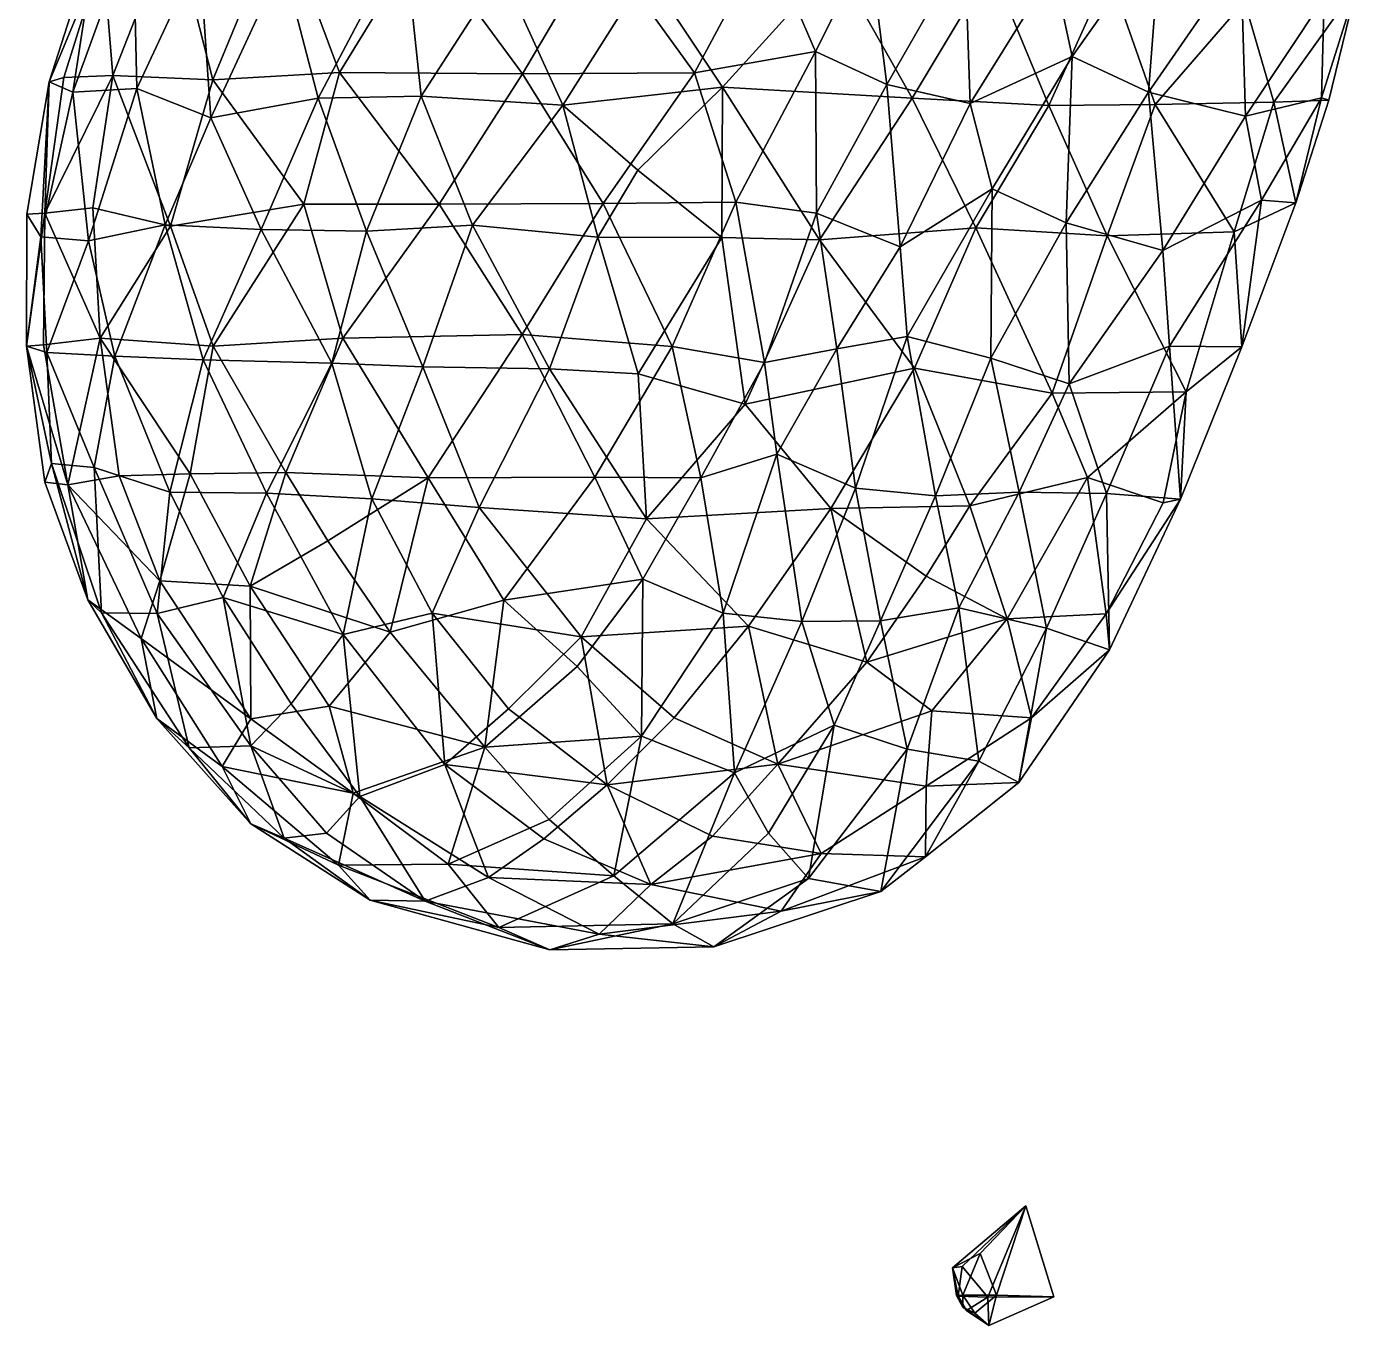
# Model space of a CAD drawing. Extents: x 373697 to 374058, y 6959904 to 6960301.
# Drawn here: x 373775.62 to 373820.12, y 6960183.93 to 6960227.39 of the extents above; entities that cross this region are included whole.
import ezdxf

# ---------------------------------------------------------------- set-up
doc = ezdxf.new("R2010")
doc.units = 0
doc.layers.add('Bht_Fk', color=7, linetype='CONTINUOUS')

msp = doc.modelspace()

# ---------------------------------------------------------------- linework, layer by layer
at = {"layer": 'Bht_Fk'}
for points in [[(373779.187, 6960230.758, 131.642), (373777.999, 6960230.591, 133.069), (373777.172, 6960225.201, 131.068)], [(373779.309, 6960225.318, 130.152), (373779.187, 6960230.758, 131.642), (373777.172, 6960225.201, 131.068)], [(373778.179, 6960229.86, 135.012), (373780.518, 6960230.878, 137.652), (373778.511, 6960225.76, 136.691)], [(373781.855, 6960225.609, 139.517), (373778.511, 6960225.76, 136.691), (373780.518, 6960230.878, 137.652)], [(373779.309, 6960225.318, 130.152), (373781.405, 6960229.816, 130.623), (373779.187, 6960230.758, 131.642)], [(373780.518, 6960230.878, 137.652), (373784.131, 6960231.128, 140.41), (373781.855, 6960225.609, 139.517)], [(373784.131, 6960231.128, 140.41), (373786.096, 6960225.854, 142.097), (373781.855, 6960225.609, 139.517)], [(373786.096, 6960225.854, 142.097), (373784.131, 6960231.128, 140.41), (373788.855, 6960230.372, 143.146)], [(373777.999, 6960230.591, 133.069), (373776.382, 6960225.541, 132.698), (373777.172, 6960225.201, 131.068)], [(373777.999, 6960230.591, 133.069), (373778.179, 6960229.86, 135.012), (373776.382, 6960225.541, 132.698)], [(373788.26, 6960230.459, 130.446), (373784.2, 6960229.535, 130.298), (373785.378, 6960224.996, 129.742)], [(373788.829, 6960225.063, 129.855), (373788.26, 6960230.459, 130.446), (373785.378, 6960224.996, 129.742)], [(373788.855, 6960230.372, 143.146), (373792.216, 6960225.814, 144.719), (373786.096, 6960225.854, 142.097)], [(373791.524, 6960229.254, 130.552), (373788.26, 6960230.459, 130.446), (373788.829, 6960225.063, 129.855)], [(373788.855, 6960230.372, 143.146), (373794.817, 6960230.218, 145.418), (373792.216, 6960225.814, 144.719)], [(373794.817, 6960230.218, 145.418), (373800.379, 6960230.357, 146.541), (373797.969, 6960225.845, 146.04)], [(373800.379, 6960230.357, 146.541), (373802.026, 6960226.557, 146.239), (373797.969, 6960225.845, 146.04)], [(373803.823, 6960230.142, 146.665), (373802.026, 6960226.557, 146.239), (373800.379, 6960230.357, 146.541)], [(373813.575, 6960230.588, 146.229), (373810.616, 6960226.394, 145.112), (373809.985, 6960229.308, 145.995)], [(373813.575, 6960230.588, 146.229), (373813.165, 6960225.201, 144.668), (373810.616, 6960226.394, 145.112)], [(373816.251, 6960229.677, 145.938), (373813.165, 6960225.201, 144.668), (373813.575, 6960230.588, 146.229)], [(373776.382, 6960225.541, 132.698), (373778.179, 6960229.86, 135.012), (373776.869, 6960225.693, 134.531)], [(373778.179, 6960229.86, 135.012), (373778.511, 6960225.76, 136.691), (373776.869, 6960225.693, 134.531)], [(373792.216, 6960225.814, 144.719), (373794.817, 6960230.218, 145.418), (373797.969, 6960225.845, 146.04)], [(373803.823, 6960230.142, 146.665), (373804.413, 6960225.457, 145.742), (373802.026, 6960226.557, 146.239)], [(373803.823, 6960230.142, 146.665), (373807.023, 6960230.032, 146.44), (373804.413, 6960225.457, 145.742)], [(373804.413, 6960225.457, 145.742), (373807.023, 6960230.032, 146.44), (373807.198, 6960224.821, 145.09)], [(373807.023, 6960230.032, 146.44), (373809.985, 6960229.308, 145.995), (373807.198, 6960224.821, 145.09)], [(373781.405, 6960229.816, 130.623), (373779.309, 6960225.318, 130.152), (373781.788, 6960224.346, 129.716)], [(373781.788, 6960224.346, 129.716), (373784.2, 6960229.535, 130.298), (373781.405, 6960229.816, 130.623)], [(373784.2, 6960229.535, 130.298), (373781.788, 6960224.346, 129.716), (373785.378, 6960224.996, 129.742)], [(373802.694, 6960229.535, 133.355), (373796.362, 6960229.191, 131.38), (373798.914, 6960225.366, 131.647)], [(373802.694, 6960229.535, 133.355), (373798.914, 6960225.366, 131.647), (373805.257, 6960224.995, 134.003)], [(373807.904, 6960229.416, 135.579), (373802.694, 6960229.535, 133.355), (373805.257, 6960224.995, 134.003)], [(373809.832, 6960224.753, 136.293), (373807.904, 6960229.416, 135.579), (373805.257, 6960224.995, 134.003)], [(373807.904, 6960229.416, 135.579), (373809.832, 6960224.753, 136.293), (373811.838, 6960229.202, 137.66)], [(373816.416, 6960224.392, 144.35), (373813.165, 6960225.201, 144.668), (373816.251, 6960229.677, 145.938)], [(373816.251, 6960229.677, 145.938), (373819.043, 6960228.365, 145.412), (373816.416, 6960224.392, 144.35)], [(373793.572, 6960224.762, 130.333), (373791.524, 6960229.254, 130.552), (373788.829, 6960225.063, 129.855)], [(373791.524, 6960229.254, 130.552), (373793.572, 6960224.762, 130.333), (373796.362, 6960229.191, 131.38)], [(373796.362, 6960229.191, 131.38), (373793.572, 6960224.762, 130.333), (373798.914, 6960225.366, 131.647)], [(373809.985, 6960229.308, 145.995), (373810.616, 6960226.394, 145.112), (373807.198, 6960224.821, 145.09)], [(373811.838, 6960229.202, 137.66), (373809.832, 6960224.753, 136.293), (373813.393, 6960224.789, 138.449)], [(373813.393, 6960224.789, 138.449), (373816.376, 6960228.232, 140.524), (373811.838, 6960229.202, 137.66)], [(373817.356, 6960224.864, 141.345), (373820.122, 6960228.738, 143.697), (373816.376, 6960228.232, 140.524)], [(373820.122, 6960228.738, 143.697), (373817.356, 6960224.864, 141.345), (373819.203, 6960224.938, 143.254)], [(373820.122, 6960228.738, 143.697), (373819.203, 6960224.938, 143.254), (373818.955, 6960225.006, 144.102)], [(373819.043, 6960228.365, 145.412), (373820.122, 6960228.738, 143.697), (373818.955, 6960225.006, 144.102)], [(373816.376, 6960228.232, 140.524), (373813.393, 6960224.789, 138.449), (373817.356, 6960224.864, 141.345)], [(373819.043, 6960228.365, 145.412), (373818.955, 6960225.006, 144.102), (373816.416, 6960224.392, 144.35)], [(373802.026, 6960226.557, 146.239), (373799.361, 6960221.521, 145.712), (373797.969, 6960225.845, 146.04)], [(373799.361, 6960221.521, 145.712), (373802.026, 6960226.557, 146.239), (373802.055, 6960221.146, 145.3)], [(373802.026, 6960226.557, 146.239), (373804.413, 6960225.457, 145.742), (373802.055, 6960221.146, 145.3)], [(373810.616, 6960226.394, 145.112), (373807.939, 6960221.967, 144.256), (373807.198, 6960224.821, 145.09)], [(373810.616, 6960226.394, 145.112), (373810.413, 6960220.828, 143.764), (373807.939, 6960221.967, 144.256)], [(373810.616, 6960226.394, 145.112), (373813.165, 6960225.201, 144.668), (373810.413, 6960220.828, 143.764)], [(373781.855, 6960225.609, 139.517), (373786.096, 6960225.854, 142.097), (373784.9, 6960221.457, 141.529)], [(373786.096, 6960225.854, 142.097), (373789.432, 6960221.453, 143.685), (373784.9, 6960221.457, 141.529)], [(373786.096, 6960225.854, 142.097), (373792.216, 6960225.814, 144.719), (373789.432, 6960221.453, 143.685)], [(373792.216, 6960225.814, 144.719), (373797.969, 6960225.845, 146.04), (373794.92, 6960221.475, 145.355)], [(373797.969, 6960225.845, 146.04), (373799.361, 6960221.521, 145.712), (373794.92, 6960221.475, 145.355)], [(373775.636, 6960221.113, 132.363), (373776.382, 6960225.541, 132.698), (373776.237, 6960221.151, 134.234)], [(373776.1, 6960220.358, 130.939), (373776.382, 6960225.541, 132.698), (373775.636, 6960221.113, 132.363)], [(373776.382, 6960225.541, 132.698), (373776.1, 6960220.358, 130.939), (373777.172, 6960225.201, 131.068)], [(373778.511, 6960225.76, 136.691), (373777.843, 6960221.324, 136.386), (373776.237, 6960221.151, 134.234)], [(373776.869, 6960225.693, 134.531), (373778.511, 6960225.76, 136.691), (373776.237, 6960221.151, 134.234)], [(373776.382, 6960225.541, 132.698), (373776.869, 6960225.693, 134.531), (373776.237, 6960221.151, 134.234)], [(373778.511, 6960225.76, 136.691), (373780.44, 6960220.717, 138.658), (373777.843, 6960221.324, 136.386)], [(373778.511, 6960225.76, 136.691), (373781.855, 6960225.609, 139.517), (373780.44, 6960220.717, 138.658)], [(373784.9, 6960221.457, 141.529), (373780.44, 6960220.717, 138.658), (373781.855, 6960225.609, 139.517)], [(373789.432, 6960221.453, 143.685), (373792.216, 6960225.814, 144.719), (373794.92, 6960221.475, 145.355)], [(373802.055, 6960221.146, 145.3), (373804.413, 6960225.457, 145.742), (373804.852, 6960220.025, 144.393)], [(373804.413, 6960225.457, 145.742), (373807.198, 6960224.821, 145.09), (373804.852, 6960220.025, 144.393)], [(373776.1, 6960220.358, 130.939), (373777.695, 6960220.223, 129.948), (373777.172, 6960225.201, 131.068)], [(373777.695, 6960220.223, 129.948), (373779.309, 6960225.318, 130.152), (373777.172, 6960225.201, 131.068)], [(373780.265, 6960220.762, 129.488), (373779.309, 6960225.318, 130.152), (373777.695, 6960220.223, 129.948)], [(373780.265, 6960220.762, 129.488), (373781.788, 6960224.346, 129.716), (373779.309, 6960225.318, 130.152)], [(373785.378, 6960224.996, 129.742), (373781.788, 6960224.346, 129.716), (373783.469, 6960220.605, 129.416)], [(373786.994, 6960220.545, 129.486), (373785.378, 6960224.996, 129.742), (373783.469, 6960220.605, 129.416)], [(373788.829, 6960225.063, 129.855), (373785.378, 6960224.996, 129.742), (373786.994, 6960220.545, 129.486)], [(373788.829, 6960225.063, 129.855), (373786.994, 6960220.545, 129.486), (373790.546, 6960220.747, 129.661)], [(373793.572, 6960224.762, 130.333), (373788.829, 6960225.063, 129.855), (373790.546, 6960220.747, 129.661)], [(373798.914, 6960225.366, 131.647), (373793.572, 6960224.762, 130.333), (373796.079, 6960222.585, 130.636)], [(373796.079, 6960222.585, 130.636), (373798.89, 6960220.339, 131.31), (373798.914, 6960225.366, 131.647)], [(373798.914, 6960225.366, 131.647), (373798.89, 6960220.339, 131.31), (373802.152, 6960220.258, 132.466)], [(373798.914, 6960225.366, 131.647), (373802.152, 6960220.258, 132.466), (373805.257, 6960224.995, 134.003)], [(373802.152, 6960220.258, 132.466), (373807.389, 6960220.661, 134.883), (373805.257, 6960224.995, 134.003)], [(373807.389, 6960220.661, 134.883), (373809.832, 6960224.753, 136.293), (373805.257, 6960224.995, 134.003)], [(373813.165, 6960225.201, 144.668), (373813.648, 6960219.903, 143.431), (373810.413, 6960220.828, 143.764)], [(373813.165, 6960225.201, 144.668), (373816.416, 6960224.392, 144.35), (373813.648, 6960219.903, 143.431)], [(373818.955, 6960225.006, 144.102), (373816.944, 6960221.588, 143.481), (373816.416, 6960224.392, 144.35)], [(373818.955, 6960225.006, 144.102), (373818.1, 6960221.502, 142.847), (373816.944, 6960221.588, 143.481)], [(373818.955, 6960225.006, 144.102), (373819.203, 6960224.938, 143.254), (373818.1, 6960221.502, 142.847)], [(373794.735, 6960220.346, 130.211), (373793.572, 6960224.762, 130.333), (373790.546, 6960220.747, 129.661)], [(373793.572, 6960224.762, 130.333), (373794.735, 6960220.346, 130.211), (373796.079, 6960222.585, 130.636)], [(373807.198, 6960224.821, 145.09), (373807.939, 6960221.967, 144.256), (373804.852, 6960220.025, 144.393)], [(373809.832, 6960224.753, 136.293), (373807.389, 6960220.661, 134.883), (373811.777, 6960220.392, 137.414)], [(373813.393, 6960224.789, 138.449), (373809.832, 6960224.753, 136.293), (373811.777, 6960220.392, 137.414)], [(373816.037, 6960220.527, 140.495), (373813.393, 6960224.789, 138.449), (373811.777, 6960220.392, 137.414)], [(373817.356, 6960224.864, 141.345), (373813.393, 6960224.789, 138.449), (373816.037, 6960220.527, 140.495)], [(373818.1, 6960221.502, 142.847), (373817.356, 6960224.864, 141.345), (373816.037, 6960220.527, 140.495)], [(373818.1, 6960221.502, 142.847), (373819.203, 6960224.938, 143.254), (373817.356, 6960224.864, 141.345)], [(373781.788, 6960224.346, 129.716), (373780.265, 6960220.762, 129.488), (373783.469, 6960220.605, 129.416)], [(373816.416, 6960224.392, 144.35), (373816.944, 6960221.588, 143.481), (373813.648, 6960219.903, 143.431)], [(373798.89, 6960220.339, 131.31), (373796.079, 6960222.585, 130.636), (373794.735, 6960220.346, 130.211)], [(373807.939, 6960221.967, 144.256), (373805.093, 6960217.022, 143.712), (373804.852, 6960220.025, 144.393)], [(373807.939, 6960221.967, 144.256), (373807.894, 6960216.3, 143.131), (373805.093, 6960217.022, 143.712)], [(373807.939, 6960221.967, 144.256), (373810.413, 6960220.828, 143.764), (373807.894, 6960216.3, 143.131)], [(373780.44, 6960220.717, 138.658), (373784.9, 6960221.457, 141.529), (373781.87, 6960216.701, 139.474)], [(373784.9, 6960221.457, 141.529), (373786.21, 6960216.967, 142.042), (373781.87, 6960216.701, 139.474)], [(373784.9, 6960221.457, 141.529), (373789.432, 6960221.453, 143.685), (373786.21, 6960216.967, 142.042)], [(373786.21, 6960216.967, 142.042), (373789.432, 6960221.453, 143.685), (373792.202, 6960217.085, 144.398)], [(373792.202, 6960217.085, 144.398), (373789.432, 6960221.453, 143.685), (373794.92, 6960221.475, 145.355)], [(373794.92, 6960221.475, 145.355), (373797.223, 6960216.689, 145.171), (373792.202, 6960217.085, 144.398)], [(373794.92, 6960221.475, 145.355), (373799.361, 6960221.521, 145.712), (373797.223, 6960216.689, 145.171)], [(373799.361, 6960221.521, 145.712), (373800.316, 6960216.15, 144.768), (373797.223, 6960216.689, 145.171)], [(373800.316, 6960216.15, 144.768), (373799.361, 6960221.521, 145.712), (373802.055, 6960221.146, 145.3)], [(373816.944, 6960221.588, 143.481), (373813.866, 6960216.697, 142.809), (373813.648, 6960219.903, 143.431)], [(373816.944, 6960221.588, 143.481), (373816.284, 6960216.673, 141.947), (373813.866, 6960216.697, 142.809)], [(373816.037, 6960220.527, 140.495), (373816.284, 6960216.673, 141.947), (373818.1, 6960221.502, 142.847)], [(373816.284, 6960216.673, 141.947), (373816.944, 6960221.588, 143.481), (373818.1, 6960221.502, 142.847)], [(373775.636, 6960221.113, 132.363), (373776.237, 6960221.151, 134.234), (373775.623, 6960216.699, 132.122)], [(373776.237, 6960221.151, 134.234), (373776.191, 6960216.749, 134.099), (373775.623, 6960216.699, 132.122)], [(373776.1, 6960220.358, 130.939), (373775.636, 6960221.113, 132.363), (373775.623, 6960216.699, 132.122)], [(373776.191, 6960216.749, 134.099), (373776.237, 6960221.151, 134.234), (373778.084, 6960216.964, 136.457)], [(373776.237, 6960221.151, 134.234), (373777.843, 6960221.324, 136.386), (373778.084, 6960216.964, 136.457)], [(373778.084, 6960216.964, 136.457), (373777.843, 6960221.324, 136.386), (373780.44, 6960220.717, 138.658)], [(373800.316, 6960216.15, 144.768), (373802.055, 6960221.146, 145.3), (373802.732, 6960216.605, 144.256)], [(373802.055, 6960221.146, 145.3), (373804.852, 6960220.025, 144.393), (373802.732, 6960216.605, 144.256)], [(373780.265, 6960220.762, 129.488), (373777.695, 6960220.223, 129.948), (373778.573, 6960216.367, 129.498)], [(373780.44, 6960220.717, 138.658), (373781.87, 6960216.701, 139.474), (373778.084, 6960216.964, 136.457)], [(373781.531, 6960216.242, 129.25), (373780.265, 6960220.762, 129.488), (373778.573, 6960216.367, 129.498)], [(373780.265, 6960220.762, 129.488), (373781.531, 6960216.242, 129.25), (373783.469, 6960220.605, 129.416)], [(373781.531, 6960216.242, 129.25), (373785.841, 6960216.13, 129.346), (373783.469, 6960220.605, 129.416)], [(373785.841, 6960216.13, 129.346), (373786.994, 6960220.545, 129.486), (373783.469, 6960220.605, 129.416)], [(373785.841, 6960216.13, 129.346), (373788.884, 6960216.011, 129.407), (373786.994, 6960220.545, 129.486)], [(373786.994, 6960220.545, 129.486), (373788.884, 6960216.011, 129.407), (373790.546, 6960220.747, 129.661)], [(373790.546, 6960220.747, 129.661), (373788.884, 6960216.011, 129.407), (373793.123, 6960215.943, 129.778)], [(373794.735, 6960220.346, 130.211), (373790.546, 6960220.747, 129.661), (373793.123, 6960215.943, 129.778)], [(373807.389, 6960220.661, 134.883), (373802.152, 6960220.258, 132.466), (373805.331, 6960215.964, 133.871)], [(373805.331, 6960215.964, 133.871), (373809.937, 6960215.13, 136.474), (373807.389, 6960220.661, 134.883)], [(373811.777, 6960220.392, 137.414), (373807.389, 6960220.661, 134.883), (373809.937, 6960215.13, 136.474)], [(373810.413, 6960220.828, 143.764), (373810.51, 6960215.44, 142.786), (373807.894, 6960216.3, 143.131)], [(373810.51, 6960215.44, 142.786), (373810.413, 6960220.828, 143.764), (373813.648, 6960219.903, 143.431)], [(373814.428, 6960215.168, 139.683), (373816.037, 6960220.527, 140.495), (373811.777, 6960220.392, 137.414)], [(373816.284, 6960216.673, 141.947), (373816.037, 6960220.527, 140.495), (373814.428, 6960215.168, 139.683)], [(373776.305, 6960216.492, 130.482), (373776.1, 6960220.358, 130.939), (373775.623, 6960216.699, 132.122)], [(373777.695, 6960220.223, 129.948), (373776.1, 6960220.358, 130.939), (373776.305, 6960216.492, 130.482)], [(373777.695, 6960220.223, 129.948), (373776.305, 6960216.492, 130.482), (373778.573, 6960216.367, 129.498)], [(373796.087, 6960215.779, 130.407), (373794.735, 6960220.346, 130.211), (373793.123, 6960215.943, 129.778)], [(373798.89, 6960220.339, 131.31), (373794.735, 6960220.346, 130.211), (373796.087, 6960215.779, 130.407)], [(373799.671, 6960214.757, 131.502), (373798.89, 6960220.339, 131.31), (373796.087, 6960215.779, 130.407)], [(373802.152, 6960220.258, 132.466), (373798.89, 6960220.339, 131.31), (373799.671, 6960214.757, 131.502)], [(373805.331, 6960215.964, 133.871), (373802.152, 6960220.258, 132.466), (373799.671, 6960214.757, 131.502)], [(373814.428, 6960215.168, 139.683), (373811.777, 6960220.392, 137.414), (373809.937, 6960215.13, 136.474)], [(373804.852, 6960220.025, 144.393), (373805.093, 6960217.022, 143.712), (373802.732, 6960216.605, 144.256)], [(373813.648, 6960219.903, 143.431), (373813.866, 6960216.697, 142.809), (373810.51, 6960215.44, 142.786)], [(373776.191, 6960216.749, 134.099), (373778.084, 6960216.964, 136.457), (373777.007, 6960212.055, 134.206)], [(373778.084, 6960216.964, 136.457), (373778.722, 6960212.361, 136.4), (373777.007, 6960212.055, 134.206)], [(373781.093, 6960212.424, 138.391), (373778.084, 6960216.964, 136.457), (373781.87, 6960216.701, 139.474)], [(373778.084, 6960216.964, 136.457), (373781.093, 6960212.424, 138.391), (373778.722, 6960212.361, 136.4)], [(373781.87, 6960216.701, 139.474), (373786.21, 6960216.967, 142.042), (373784.294, 6960212.47, 140.513)], [(373784.294, 6960212.47, 140.513), (373786.21, 6960216.967, 142.042), (373789.056, 6960212.299, 142.796)], [(373789.056, 6960212.299, 142.796), (373786.21, 6960216.967, 142.042), (373792.202, 6960217.085, 144.398)], [(373794.638, 6960212.315, 144.364), (373789.056, 6960212.299, 142.796), (373792.202, 6960217.085, 144.398)], [(373792.202, 6960217.085, 144.398), (373797.223, 6960216.689, 145.171), (373794.638, 6960212.315, 144.364)], [(373803.363, 6960211.944, 143.327), (373802.732, 6960216.605, 144.256), (373805.093, 6960217.022, 143.712)], [(373803.363, 6960211.944, 143.327), (373805.093, 6960217.022, 143.712), (373806.032, 6960211.691, 142.787)], [(373807.894, 6960216.3, 143.131), (373806.032, 6960211.691, 142.787), (373805.093, 6960217.022, 143.712)], [(373776.191, 6960216.749, 134.099), (373777.007, 6960212.055, 134.206), (373775.623, 6960216.699, 132.122)], [(373777.007, 6960212.055, 134.206), (373776.231, 6960212.154, 132.296), (373775.623, 6960216.699, 132.122)], [(373776.231, 6960212.154, 132.296), (373776.459, 6960212.768, 130.889), (373775.623, 6960216.699, 132.122)], [(373776.459, 6960212.768, 130.889), (373776.305, 6960216.492, 130.482), (373775.623, 6960216.699, 132.122)], [(373784.294, 6960212.47, 140.513), (373781.093, 6960212.424, 138.391), (373781.87, 6960216.701, 139.474)], [(373794.638, 6960212.315, 144.364), (373797.223, 6960216.689, 145.171), (373798.188, 6960212.299, 144.478)], [(373798.188, 6960212.299, 144.478), (373797.223, 6960216.689, 145.171), (373800.316, 6960216.15, 144.768)], [(373800.724, 6960213.089, 144.163), (373800.316, 6960216.15, 144.768), (373802.732, 6960216.605, 144.256)], [(373800.724, 6960213.089, 144.163), (373802.732, 6960216.605, 144.256), (373803.363, 6960211.944, 143.327)], [(373811.755, 6960211.771, 142.164), (373810.51, 6960215.44, 142.786), (373813.866, 6960216.697, 142.809)], [(373811.755, 6960211.771, 142.164), (373813.866, 6960216.697, 142.809), (373814.238, 6960211.585, 141.478)], [(373813.866, 6960216.697, 142.809), (373816.284, 6960216.673, 141.947), (373814.238, 6960211.585, 141.478)], [(373816.284, 6960216.673, 141.947), (373814.428, 6960215.168, 139.683), (373814.238, 6960211.585, 141.478)], [(373776.459, 6960212.768, 130.889), (373777.887, 6960212.642, 129.843), (373776.305, 6960216.492, 130.482)], [(373778.573, 6960216.367, 129.498), (373776.305, 6960216.492, 130.482), (373777.887, 6960212.642, 129.843)], [(373778.573, 6960216.367, 129.498), (373777.887, 6960212.642, 129.843), (373780.414, 6960211.81, 129.315)], [(373781.531, 6960216.242, 129.25), (373778.573, 6960216.367, 129.498), (373780.414, 6960211.81, 129.315)], [(373783.65, 6960211.778, 129.263), (373781.531, 6960216.242, 129.25), (373780.414, 6960211.81, 129.315)], [(373785.841, 6960216.13, 129.346), (373781.531, 6960216.242, 129.25), (373783.65, 6960211.778, 129.263)], [(373785.841, 6960216.13, 129.346), (373783.65, 6960211.778, 129.263), (373787.175, 6960211.593, 129.336)], [(373788.884, 6960216.011, 129.407), (373785.841, 6960216.13, 129.346), (373787.175, 6960211.593, 129.336)], [(373800.316, 6960216.15, 144.768), (373800.724, 6960213.089, 144.163), (373798.188, 6960212.299, 144.478)], [(373807.894, 6960216.3, 143.131), (373808.839, 6960211.814, 142.462), (373806.032, 6960211.691, 142.787)], [(373807.894, 6960216.3, 143.131), (373810.51, 6960215.44, 142.786), (373808.839, 6960211.814, 142.462)], [(373790.763, 6960211.296, 129.513), (373788.884, 6960216.011, 129.407), (373787.175, 6960211.593, 129.336)], [(373793.123, 6960215.943, 129.778), (373788.884, 6960216.011, 129.407), (373790.763, 6960211.296, 129.513)], [(373793.123, 6960215.943, 129.778), (373790.763, 6960211.296, 129.513), (373796.368, 6960210.918, 130.639)], [(373796.087, 6960215.779, 130.407), (373793.123, 6960215.943, 129.778), (373796.368, 6960210.918, 130.639)], [(373799.671, 6960214.757, 131.502), (373796.087, 6960215.779, 130.407), (373796.368, 6960210.918, 130.639)], [(373805.331, 6960215.964, 133.871), (373799.671, 6960214.757, 131.502), (373802.54, 6960211.265, 132.86)], [(373805.331, 6960215.964, 133.871), (373802.54, 6960211.265, 132.86), (373807.19, 6960211.356, 135.167)], [(373809.937, 6960215.13, 136.474), (373805.331, 6960215.964, 133.871), (373807.19, 6960211.356, 135.167)], [(373810.51, 6960215.44, 142.786), (373811.755, 6960211.771, 142.164), (373808.839, 6960211.814, 142.462)], [(373809.937, 6960215.13, 136.474), (373811.126, 6960212.302, 137.526), (373814.428, 6960215.168, 139.683)], [(373814.428, 6960215.168, 139.683), (373811.126, 6960212.302, 137.526), (373813.652, 6960211.459, 139.613)], [(373814.238, 6960211.585, 141.478), (373814.428, 6960215.168, 139.683), (373813.652, 6960211.459, 139.613)], [(373802.54, 6960211.265, 132.86), (373799.671, 6960214.757, 131.502), (373796.368, 6960210.918, 130.639)], [(373811.126, 6960212.302, 137.526), (373809.937, 6960215.13, 136.474), (373807.19, 6960211.356, 135.167)], [(373798.931, 6960207.768, 143.58), (373798.188, 6960212.299, 144.478), (373800.724, 6960213.089, 144.163)], [(373801.563, 6960207.482, 143.098), (373798.931, 6960207.768, 143.58), (373800.724, 6960213.089, 144.163)], [(373800.724, 6960213.089, 144.163), (373803.363, 6960211.944, 143.327), (373801.563, 6960207.482, 143.098)], [(373776.459, 6960212.768, 130.889), (373776.231, 6960212.154, 132.296), (373777.67, 6960208.21, 132.878)], [(373778.125, 6960207.773, 131.116), (373776.459, 6960212.768, 130.889), (373777.67, 6960208.21, 132.878)], [(373777.887, 6960212.642, 129.843), (373776.459, 6960212.768, 130.889), (373778.125, 6960207.773, 131.116)], [(373779.994, 6960207.756, 129.986), (373777.887, 6960212.642, 129.843), (373778.125, 6960207.773, 131.116)], [(373780.414, 6960211.81, 129.315), (373777.887, 6960212.642, 129.843), (373779.994, 6960207.756, 129.986)], [(373777.007, 6960212.055, 134.206), (373777.67, 6960208.21, 132.878), (373776.231, 6960212.154, 132.296)], [(373778.722, 6960212.361, 136.4), (373780.086, 6960208.841, 136.697), (373777.007, 6960212.055, 134.206)], [(373777.007, 6960212.055, 134.206), (373780.086, 6960208.841, 136.697), (373779.456, 6960206.911, 135.174)], [(373777.007, 6960212.055, 134.206), (373779.456, 6960206.911, 135.174), (373777.67, 6960208.21, 132.878)], [(373780.086, 6960208.841, 136.697), (373778.722, 6960212.361, 136.4), (373781.093, 6960212.424, 138.391)], [(373783.099, 6960208.673, 138.982), (373780.086, 6960208.841, 136.697), (373781.093, 6960212.424, 138.391)], [(373784.294, 6960212.47, 140.513), (373783.099, 6960208.673, 138.982), (373781.093, 6960212.424, 138.391)], [(373784.294, 6960212.47, 140.513), (373785.704, 6960210.181, 140.895), (373783.099, 6960208.673, 138.982)], [(373785.704, 6960210.181, 140.895), (373784.294, 6960212.47, 140.513), (373789.056, 6960212.299, 142.796)], [(373787.784, 6960207.129, 141.245), (373785.704, 6960210.181, 140.895), (373789.056, 6960212.299, 142.796)], [(373791.592, 6960208.205, 142.944), (373787.784, 6960207.129, 141.245), (373789.056, 6960212.299, 142.796)], [(373791.592, 6960208.205, 142.944), (373789.056, 6960212.299, 142.796), (373794.638, 6960212.315, 144.364)], [(373796.239, 6960208.904, 143.897), (373791.592, 6960208.205, 142.944), (373794.638, 6960212.315, 144.364)], [(373794.638, 6960212.315, 144.364), (373798.188, 6960212.299, 144.478), (373796.239, 6960208.904, 143.897)], [(373796.239, 6960208.904, 143.897), (373798.188, 6960212.299, 144.478), (373798.931, 6960207.768, 143.58)], [(373811.126, 6960212.302, 137.526), (373807.19, 6960211.356, 135.167), (373808.44, 6960207.575, 136.554)], [(373811.754, 6960207.737, 138.97), (373811.126, 6960212.302, 137.526), (373808.44, 6960207.575, 136.554)], [(373811.754, 6960207.737, 138.97), (373813.652, 6960211.459, 139.613), (373811.126, 6960212.302, 137.526)], [(373782.2, 6960208.292, 129.548), (373780.414, 6960211.81, 129.315), (373779.994, 6960207.756, 129.986)], [(373783.65, 6960211.778, 129.263), (373780.414, 6960211.81, 129.315), (373782.2, 6960208.292, 129.548)], [(373786.213, 6960207.051, 129.645), (373783.65, 6960211.778, 129.263), (373782.2, 6960208.292, 129.548)], [(373783.65, 6960211.778, 129.263), (373786.213, 6960207.051, 129.645), (373787.175, 6960211.593, 129.336)], [(373801.563, 6960207.482, 143.098), (373803.363, 6960211.944, 143.327), (373804.194, 6960207.507, 142.611)], [(373804.194, 6960207.507, 142.611), (373803.363, 6960211.944, 143.327), (373806.032, 6960211.691, 142.787)], [(373806.032, 6960211.691, 142.787), (373806.82, 6960207.946, 142.272), (373804.194, 6960207.507, 142.611)], [(373808.839, 6960211.814, 142.462), (373806.82, 6960207.946, 142.272), (373806.032, 6960211.691, 142.787)], [(373808.839, 6960211.814, 142.462), (373809.75, 6960207.267, 141.768), (373806.82, 6960207.946, 142.272)], [(373809.75, 6960207.267, 141.768), (373808.839, 6960211.814, 142.462), (373811.755, 6960211.771, 142.164)], [(373809.75, 6960207.267, 141.768), (373811.755, 6960211.771, 142.164), (373811.858, 6960206.536, 140.512)], [(373814.238, 6960211.585, 141.478), (373811.858, 6960206.536, 140.512), (373811.755, 6960211.771, 142.164)], [(373786.213, 6960207.051, 129.645), (373789.199, 6960207.763, 129.647), (373787.175, 6960211.593, 129.336)], [(373790.763, 6960211.296, 129.513), (373787.175, 6960211.593, 129.336), (373789.199, 6960207.763, 129.647)], [(373789.199, 6960207.763, 129.647), (373794.181, 6960206.973, 130.525), (373790.763, 6960211.296, 129.513)], [(373796.368, 6960210.918, 130.639), (373790.763, 6960211.296, 129.513), (373794.181, 6960206.973, 130.525)], [(373799.778, 6960207.331, 132.23), (373802.54, 6960211.265, 132.86), (373796.368, 6960210.918, 130.639)], [(373802.54, 6960211.265, 132.86), (373799.778, 6960207.331, 132.23), (373803.744, 6960206.123, 134.238)], [(373802.54, 6960211.265, 132.86), (373805.73, 6960209.005, 134.69), (373807.19, 6960211.356, 135.167)], [(373802.54, 6960211.265, 132.86), (373803.744, 6960206.123, 134.238), (373805.73, 6960209.005, 134.69)], [(373807.19, 6960211.356, 135.167), (373805.73, 6960209.005, 134.69), (373808.44, 6960207.575, 136.554)], [(373811.858, 6960206.536, 140.512), (373814.238, 6960211.585, 141.478), (373811.754, 6960207.737, 138.97)], [(373814.238, 6960211.585, 141.478), (373813.652, 6960211.459, 139.613), (373811.754, 6960207.737, 138.97)], [(373799.778, 6960207.331, 132.23), (373796.368, 6960210.918, 130.639), (373794.181, 6960206.973, 130.525)], [(373787.784, 6960207.129, 141.245), (373783.099, 6960208.673, 138.982), (373785.704, 6960210.181, 140.895)], [(373803.744, 6960206.123, 134.238), (373808.44, 6960207.575, 136.554), (373805.73, 6960209.005, 134.69)], [(373780.086, 6960208.841, 136.697), (373783.126, 6960204.232, 137.446), (373779.456, 6960206.911, 135.174)], [(373780.086, 6960208.841, 136.697), (373783.099, 6960208.673, 138.982), (373783.126, 6960204.232, 137.446)], [(373783.099, 6960208.673, 138.982), (373785.745, 6960204.65, 139.411), (373783.126, 6960204.232, 137.446)], [(373783.099, 6960208.673, 138.982), (373787.784, 6960207.129, 141.245), (373785.745, 6960204.65, 139.411)], [(373796.239, 6960208.904, 143.897), (373794.05, 6960205.979, 143.028), (373791.592, 6960208.205, 142.944)], [(373794.05, 6960205.979, 143.028), (373796.239, 6960208.904, 143.897), (373796.2, 6960203.643, 142.644)], [(373796.2, 6960203.643, 142.644), (373796.239, 6960208.904, 143.897), (373798.931, 6960207.768, 143.58)], [(373779.978, 6960204.234, 133.407), (373777.67, 6960208.21, 132.878), (373779.456, 6960206.911, 135.174)], [(373779.978, 6960204.234, 133.407), (373778.125, 6960207.773, 131.116), (373777.67, 6960208.21, 132.878)], [(373783.127, 6960203.321, 130.814), (373782.2, 6960208.292, 129.548), (373779.994, 6960207.756, 129.986)], [(373784.471, 6960204.733, 130.115), (373782.2, 6960208.292, 129.548), (373783.127, 6960203.321, 130.814)], [(373786.213, 6960207.051, 129.645), (373782.2, 6960208.292, 129.548), (373784.471, 6960204.733, 130.115)], [(373787.784, 6960207.129, 141.245), (373791.592, 6960208.205, 142.944), (373790.952, 6960203.276, 141.359)], [(373790.952, 6960203.276, 141.359), (373791.592, 6960208.205, 142.944), (373794.05, 6960205.979, 143.028)], [(373781.063, 6960203.262, 131.851), (373779.994, 6960207.756, 129.986), (373778.125, 6960207.773, 131.116)], [(373781.063, 6960203.262, 131.851), (373778.125, 6960207.773, 131.116), (373779.978, 6960204.234, 133.407)], [(373783.127, 6960203.321, 130.814), (373779.994, 6960207.756, 129.986), (373781.063, 6960203.262, 131.851)], [(373789.614, 6960202.701, 130.808), (373789.199, 6960207.763, 129.647), (373786.213, 6960207.051, 129.645)], [(373789.614, 6960202.701, 130.808), (373791.746, 6960204.559, 130.514), (373789.199, 6960207.763, 129.647)], [(373794.181, 6960206.973, 130.525), (373789.199, 6960207.763, 129.647), (373791.746, 6960204.559, 130.514)], [(373799.315, 6960202.418, 142.275), (373796.2, 6960203.643, 142.644), (373798.931, 6960207.768, 143.58)], [(373799.315, 6960202.418, 142.275), (373798.931, 6960207.768, 143.58), (373801.563, 6960207.482, 143.098)], [(373805.091, 6960203.214, 141.797), (373804.194, 6960207.507, 142.611), (373806.82, 6960207.946, 142.272)], [(373807.484, 6960202.814, 141.193), (373805.091, 6960203.214, 141.797), (373806.82, 6960207.946, 142.272)], [(373809.75, 6960207.267, 141.768), (373807.484, 6960202.814, 141.193), (373806.82, 6960207.946, 142.272)], [(373809.251, 6960204.262, 138.161), (373811.754, 6960207.737, 138.97), (373808.44, 6960207.575, 136.554)], [(373811.858, 6960206.536, 140.512), (373811.754, 6960207.737, 138.97), (373809.251, 6960204.262, 138.161)], [(373797.291, 6960204.262, 132.01), (373799.778, 6960207.331, 132.23), (373794.181, 6960206.973, 130.525)], [(373799.778, 6960207.331, 132.23), (373797.291, 6960204.262, 132.01), (373800.762, 6960202.713, 133.899)], [(373802.647, 6960204.021, 142.342), (373799.315, 6960202.418, 142.275), (373801.563, 6960207.482, 143.098)], [(373803.744, 6960206.123, 134.238), (373799.778, 6960207.331, 132.23), (373800.762, 6960202.713, 133.899)], [(373804.194, 6960207.507, 142.611), (373802.647, 6960204.021, 142.342), (373801.563, 6960207.482, 143.098)], [(373802.647, 6960204.021, 142.342), (373804.194, 6960207.507, 142.611), (373805.091, 6960203.214, 141.797)], [(373805.919, 6960204.5, 135.86), (373808.44, 6960207.575, 136.554), (373803.744, 6960206.123, 134.238)], [(373805.919, 6960204.5, 135.86), (373809.251, 6960204.262, 138.161), (373808.44, 6960207.575, 136.554)], [(373807.484, 6960202.814, 141.193), (373809.75, 6960207.267, 141.768), (373808.828, 6960202.098, 139.637)], [(373809.75, 6960207.267, 141.768), (373811.858, 6960206.536, 140.512), (373808.828, 6960202.098, 139.637)], [(373783.126, 6960204.232, 137.446), (373782.168, 6960202.628, 135.397), (373779.456, 6960206.911, 135.174)], [(373782.168, 6960202.628, 135.397), (373779.978, 6960204.234, 133.407), (373779.456, 6960206.911, 135.174)], [(373786.779, 6960201.63, 131.199), (373786.213, 6960207.051, 129.645), (373784.471, 6960204.733, 130.115)], [(373790.952, 6960203.276, 141.359), (373785.745, 6960204.65, 139.411), (373787.784, 6960207.129, 141.245)], [(373789.614, 6960202.701, 130.808), (373786.213, 6960207.051, 129.645), (373786.779, 6960201.63, 131.199)], [(373795.053, 6960202.02, 132.104), (373794.181, 6960206.973, 130.525), (373791.746, 6960204.559, 130.514)], [(373795.053, 6960202.02, 132.104), (373797.291, 6960204.262, 132.01), (373794.181, 6960206.973, 130.525)], [(373808.828, 6960202.098, 139.637), (373811.858, 6960206.536, 140.512), (373809.251, 6960204.262, 138.161)], [(373790.952, 6960203.276, 141.359), (373794.05, 6960205.979, 143.028), (373796.2, 6960203.643, 142.644)], [(373800.762, 6960202.713, 133.899), (373805.919, 6960204.5, 135.86), (373803.744, 6960206.123, 134.238)], [(373785.745, 6960204.65, 139.411), (373786.556, 6960201.743, 138.649), (373783.126, 6960204.232, 137.446)], [(373784.471, 6960204.733, 130.115), (373783.127, 6960203.321, 130.814), (373786.779, 6960201.63, 131.199)], [(373790.952, 6960203.276, 141.359), (373786.556, 6960201.743, 138.649), (373785.745, 6960204.65, 139.411)], [(373789.614, 6960202.701, 130.808), (373795.053, 6960202.02, 132.104), (373791.746, 6960204.559, 130.514)], [(373800.762, 6960202.713, 133.899), (373805.729, 6960201.971, 136.804), (373805.919, 6960204.5, 135.86)], [(373805.729, 6960201.971, 136.804), (373809.251, 6960204.262, 138.161), (373805.919, 6960204.5, 135.86)], [(373783.124, 6960200.714, 133.967), (373779.978, 6960204.234, 133.407), (373782.168, 6960202.628, 135.397)], [(373783.124, 6960200.714, 133.967), (373781.063, 6960203.262, 131.851), (373779.978, 6960204.234, 133.407)], [(373783.126, 6960204.232, 137.446), (373786.556, 6960201.743, 138.649), (373782.168, 6960202.628, 135.397)], [(373800.762, 6960202.713, 133.899), (373797.291, 6960204.262, 132.01), (373795.053, 6960202.02, 132.104)], [(373805.729, 6960201.971, 136.804), (373808.828, 6960202.098, 139.637), (373809.251, 6960204.262, 138.161)], [(373790.952, 6960203.276, 141.359), (373796.2, 6960203.643, 142.644), (373793.109, 6960200.863, 141.137)], [(373795.275, 6960198.969, 140.664), (373793.109, 6960200.863, 141.137), (373796.2, 6960203.643, 142.644)], [(373796.2, 6960203.643, 142.644), (373799.315, 6960202.418, 142.275), (373795.275, 6960198.969, 140.664)], [(373799.315, 6960202.418, 142.275), (373802.647, 6960204.021, 142.342), (373800.445, 6960200.398, 141.633)], [(373801.79, 6960198.889, 140.813), (373800.445, 6960200.398, 141.633), (373802.647, 6960204.021, 142.342)], [(373801.79, 6960198.889, 140.813), (373802.647, 6960204.021, 142.342), (373805.091, 6960203.214, 141.797)], [(373784.244, 6960200.238, 132.909), (373783.127, 6960203.321, 130.814), (373781.063, 6960203.262, 131.851)], [(373783.124, 6960200.714, 133.967), (373784.244, 6960200.238, 132.909), (373781.063, 6960203.262, 131.851)], [(373784.244, 6960200.238, 132.909), (373785.662, 6960200.402, 132.048), (373783.127, 6960203.321, 130.814)], [(373786.779, 6960201.63, 131.199), (373783.127, 6960203.321, 130.814), (373785.662, 6960200.402, 132.048)], [(373790.952, 6960203.276, 141.359), (373789.733, 6960199.364, 139.038), (373786.556, 6960201.743, 138.649)], [(373790.952, 6960203.276, 141.359), (373793.109, 6960200.863, 141.137), (373789.733, 6960199.364, 139.038)], [(373804.208, 6960198.448, 139.932), (373801.79, 6960198.889, 140.813), (373805.091, 6960203.214, 141.797)], [(373807.484, 6960202.814, 141.193), (373804.208, 6960198.448, 139.932), (373805.091, 6960203.214, 141.797)], [(373798.57, 6960200.304, 134.117), (373800.762, 6960202.713, 133.899), (373795.053, 6960202.02, 132.104)], [(373798.57, 6960200.304, 134.117), (373802.216, 6960199.722, 136.168), (373800.762, 6960202.713, 133.899)], [(373800.762, 6960202.713, 133.899), (373802.216, 6960199.722, 136.168), (373805.729, 6960201.971, 136.804)], [(373807.484, 6960202.814, 141.193), (373805.7, 6960199.61, 138.699), (373804.208, 6960198.448, 139.932)], [(373805.7, 6960199.61, 138.699), (373807.484, 6960202.814, 141.193), (373808.828, 6960202.098, 139.637)], [(373786.556, 6960201.743, 138.649), (373786.057, 6960199.335, 136.359), (373782.168, 6960202.628, 135.397)], [(373786.057, 6960199.335, 136.359), (373783.124, 6960200.714, 133.967), (373782.168, 6960202.628, 135.397)], [(373789.614, 6960202.701, 130.808), (373786.779, 6960201.63, 131.199), (373791.079, 6960198.917, 133)], [(373791.079, 6960198.917, 133), (373792.932, 6960200.207, 132.438), (373789.614, 6960202.701, 130.808)], [(373795.053, 6960202.02, 132.104), (373789.614, 6960202.701, 130.808), (373792.932, 6960200.207, 132.438)], [(373797.253, 6960197.367, 139.697), (373795.275, 6960198.969, 140.664), (373799.315, 6960202.418, 142.275)], [(373800.445, 6960200.398, 141.633), (373797.253, 6960197.367, 139.697), (373799.315, 6960202.418, 142.275)], [(373792.932, 6960200.207, 132.438), (373796.51, 6960198.685, 134.483), (373795.053, 6960202.02, 132.104)], [(373796.51, 6960198.685, 134.483), (373798.57, 6960200.304, 134.117), (373795.053, 6960202.02, 132.104)], [(373802.216, 6960199.722, 136.168), (373805.7, 6960199.61, 138.699), (373805.729, 6960201.971, 136.804)], [(373808.828, 6960202.098, 139.637), (373805.729, 6960201.971, 136.804), (373805.7, 6960199.61, 138.699)], [(373788.959, 6960198.127, 133.75), (373786.779, 6960201.63, 131.199), (373785.662, 6960200.402, 132.048)], [(373786.556, 6960201.743, 138.649), (373789.733, 6960199.364, 139.038), (373786.057, 6960199.335, 136.359)], [(373791.079, 6960198.917, 133), (373786.779, 6960201.63, 131.199), (373788.959, 6960198.127, 133.75)], [(373786.057, 6960199.335, 136.359), (373787.118, 6960198.163, 134.98), (373783.124, 6960200.714, 133.967)], [(373784.244, 6960200.238, 132.909), (373783.124, 6960200.714, 133.967), (373787.118, 6960198.163, 134.98)], [(373789.733, 6960199.364, 139.038), (373793.109, 6960200.863, 141.137), (373795.275, 6960198.969, 140.664)], [(373788.959, 6960198.127, 133.75), (373785.662, 6960200.402, 132.048), (373784.244, 6960200.238, 132.909)], [(373787.118, 6960198.163, 134.98), (373788.959, 6960198.127, 133.75), (373784.244, 6960200.238, 132.909)], [(373796.51, 6960198.685, 134.483), (373792.932, 6960200.207, 132.438), (373791.079, 6960198.917, 133)], [(373802.216, 6960199.722, 136.168), (373798.57, 6960200.304, 134.117), (373796.51, 6960198.685, 134.483)], [(373801.79, 6960198.889, 140.813), (373797.253, 6960197.367, 139.697), (373800.445, 6960200.398, 141.633)], [(373802.216, 6960199.722, 136.168), (373796.51, 6960198.685, 134.483), (373800.878, 6960197.793, 137.211)], [(373805.7, 6960199.61, 138.699), (373802.216, 6960199.722, 136.168), (373800.878, 6960197.793, 137.211)], [(373800.878, 6960197.793, 137.211), (373804.208, 6960198.448, 139.932), (373805.7, 6960199.61, 138.699)], [(373789.733, 6960199.364, 139.038), (373791.425, 6960197.24, 137.904), (373786.057, 6960199.335, 136.359)], [(373787.118, 6960198.163, 134.98), (373786.057, 6960199.335, 136.359), (373791.425, 6960197.24, 137.904)], [(373791.425, 6960197.24, 137.904), (373789.733, 6960199.364, 139.038), (373795.275, 6960198.969, 140.664)], [(373794.783, 6960197.022, 135.595), (373791.079, 6960198.917, 133), (373788.959, 6960198.127, 133.75)], [(373791.079, 6960198.917, 133), (373794.783, 6960197.022, 135.595), (373796.51, 6960198.685, 134.483)], [(373791.425, 6960197.24, 137.904), (373795.275, 6960198.969, 140.664), (373797.253, 6960197.367, 139.697)], [(373801.79, 6960198.889, 140.813), (373798.62, 6960196.594, 138.303), (373797.253, 6960197.367, 139.697)], [(373804.208, 6960198.448, 139.932), (373798.62, 6960196.594, 138.303), (373801.79, 6960198.889, 140.813)], [(373796.51, 6960198.685, 134.483), (373794.783, 6960197.022, 135.595), (373800.878, 6960197.793, 137.211)], [(373804.208, 6960198.448, 139.932), (373800.878, 6960197.793, 137.211), (373798.62, 6960196.594, 138.303)], [(373787.118, 6960198.163, 134.98), (373793.131, 6960196.5, 136.752), (373788.959, 6960198.127, 133.75)], [(373791.425, 6960197.24, 137.904), (373793.131, 6960196.5, 136.752), (373787.118, 6960198.163, 134.98)], [(373793.131, 6960196.5, 136.752), (373794.783, 6960197.022, 135.595), (373788.959, 6960198.127, 133.75)], [(373793.131, 6960196.5, 136.752), (373791.425, 6960197.24, 137.904), (373797.253, 6960197.367, 139.697)], [(373798.62, 6960196.594, 138.303), (373793.131, 6960196.5, 136.752), (373797.253, 6960197.367, 139.697)], [(373800.878, 6960197.793, 137.211), (373794.783, 6960197.022, 135.595), (373798.62, 6960196.594, 138.303)], [(373794.783, 6960197.022, 135.595), (373793.131, 6960196.5, 136.752), (373798.62, 6960196.594, 138.303)], [(373809.058, 6960187.93, 141.057), (373807.529, 6960186.338, 141.101), (373806.605, 6960185.851, 140.299)], [(373806.605, 6960185.851, 140.299), (373806.927, 6960185.904, 140.011), (373809.058, 6960187.93, 141.057)], [(373806.927, 6960185.904, 140.011), (373807.787, 6960184.869, 140.009), (373809.058, 6960187.93, 141.057)], [(373808.079, 6960184.935, 141.078), (373807.529, 6960186.338, 141.101), (373809.058, 6960187.93, 141.057)], [(373809.058, 6960187.93, 141.057), (373807.787, 6960184.869, 140.009), (373810, 6960184.885, 141.246)], [(373810, 6960184.885, 141.246), (373808.079, 6960184.935, 141.078), (373809.058, 6960187.93, 141.057)], [(373807.529, 6960186.338, 141.101), (373806.952, 6960184.939, 140.619), (373806.605, 6960185.851, 140.299)], [(373806.952, 6960184.939, 140.619), (373807.529, 6960186.338, 141.101), (373808.079, 6960184.935, 141.078)], [(373806.798, 6960184.912, 140.159), (373806.927, 6960185.904, 140.011), (373806.605, 6960185.851, 140.299)], [(373806.605, 6960185.851, 140.299), (373806.952, 6960184.939, 140.619), (373806.74, 6960184.925, 140.313)], [(373806.74, 6960184.925, 140.313), (373806.798, 6960184.912, 140.159), (373806.605, 6960185.851, 140.299)], [(373806.798, 6960184.912, 140.159), (373807.787, 6960184.869, 140.009), (373806.927, 6960185.904, 140.011)], [(373806.74, 6960184.925, 140.313), (373806.952, 6960184.939, 140.619), (373806.955, 6960184.534, 140.364)], [(373806.955, 6960184.534, 140.364), (373806.798, 6960184.912, 140.159), (373806.74, 6960184.925, 140.313)], [(373807.078, 6960184.431, 140.216), (373806.798, 6960184.912, 140.159), (373806.955, 6960184.534, 140.364)], [(373806.798, 6960184.912, 140.159), (373807.078, 6960184.431, 140.216), (373807.787, 6960184.869, 140.009)], [(373806.952, 6960184.939, 140.619), (373807.35, 6960184.34, 140.696), (373806.955, 6960184.534, 140.364)], [(373806.952, 6960184.939, 140.619), (373808.079, 6960184.935, 141.078), (373807.35, 6960184.34, 140.696)], [(373807.35, 6960184.34, 140.696), (373808.079, 6960184.935, 141.078), (373807.819, 6960183.929, 140.596)], [(373807.819, 6960183.929, 140.596), (373808.079, 6960184.935, 141.078), (373810, 6960184.885, 141.246)], [(373806.955, 6960184.534, 140.364), (373807.35, 6960184.34, 140.696), (373807.819, 6960183.929, 140.596)], [(373807.819, 6960183.929, 140.596), (373807.078, 6960184.431, 140.216), (373806.955, 6960184.534, 140.364)], [(373807.787, 6960184.869, 140.009), (373807.078, 6960184.431, 140.216), (373807.819, 6960183.929, 140.596)], [(373810, 6960184.885, 141.246), (373807.787, 6960184.869, 140.009), (373807.819, 6960183.929, 140.596)]]:
    msp.add_3dface(points, dxfattribs=at)

doc.saveas('drawing.dxf')
